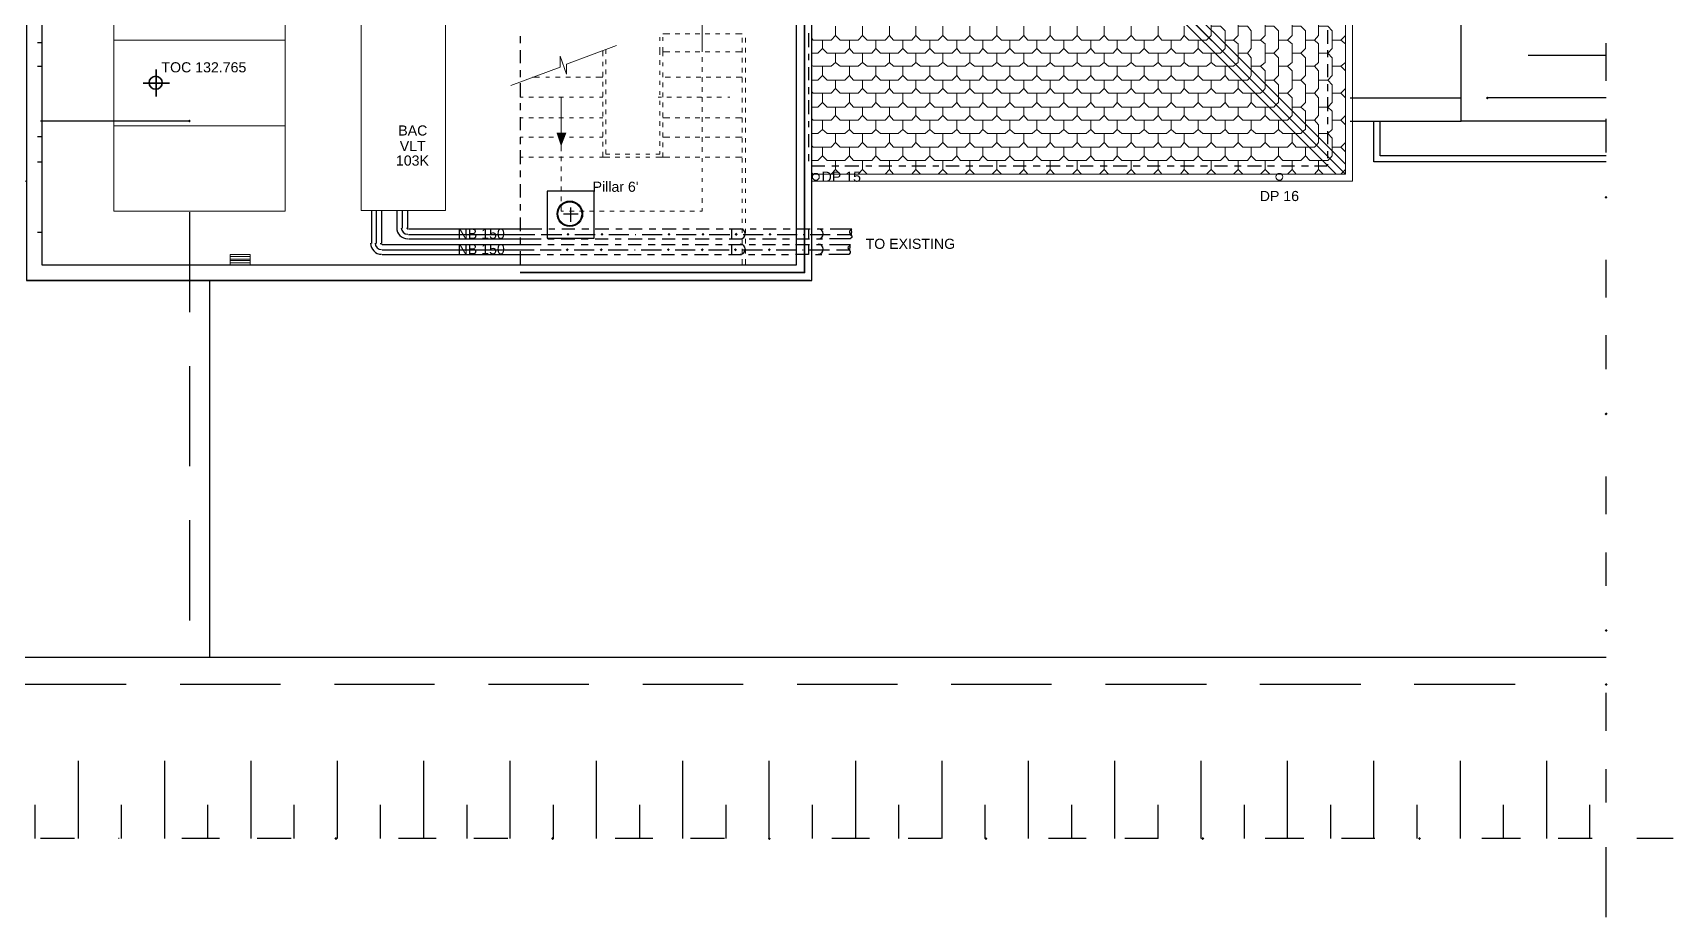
# Model space of a CAD drawing. Header units: millimetres. Extents: x 0 to 80.9, y 0 to 43.9.
# Drawn here: x 53.58 to 80.86, y 0 to 14.71 of the extents above; entities that cross this region are included whole.
import ezdxf

# ---------------------------------------------------------------- set-up
doc = ezdxf.new("R2010")
doc.units = ezdxf.units.MM
for name, color, linetype in [('PDF_014408$_centre_Pen_No__4', 7, 'Continuous'), ('PDF_014408$_ps_$PIPING$REFRIGERANT$PIPING_Pen_No__4', 7, 'Continuous'), ('PDF_014408$A$doors_windows.2D_Pen_No__4', 7, 'Continuous'), ('PDF_014408$A$roof_Pen_No__4', 7, 'Continuous'), ('PDF_014408$A$walls.inside_Pen_No__4', 7, 'Continuous'), ('PDF_014408$A$walls.outside_Pen_No__4', 7, 'Continuous'), ('PDF_014408$BL', 7, 'Continuous'), ('PDF_014408$BL-ROOF', 7, 'Continuous'), ('PDF_014408$EQ', 7, 'Continuous'), ('PDF_014408$Notes', 7, 'Continuous'), ('PDF_014408$PL-SERVICES-STORMWATER', 7, 'Continuous'), ('PDF_014408$PL-STAIR', 7, 'Continuous'), ('PDF_014408$PL-TOIL', 7, 'Continuous'), ('PDF_014408$WA-COL', 7, 'Continuous'), ('PDF_014408$WA-EXT', 7, 'Continuous'), ('PDF_Text', 7, 'Continuous')]:
    doc.layers.add(name, color=color, linetype=linetype)
doc.styles.add('PDF ArialMT', font='arial.ttf')

msp = doc.modelspace()

# ---------------------------------------------------------------- hatches: boundary and pattern name
at = {"layer": 'PDF_014408$_centre_Pen_No__4', "transparency": 33554559}
for points in [[(62.483, 11.386), (62.47, 11.373), (62.457, 11.36), (62.47, 11.348), (62.483, 11.335), (62.495, 11.348), (62.508, 11.36), (62.495, 11.373)], [(63.047, 11.386), (63.034, 11.373), (63.021, 11.36), (63.034, 11.348), (63.047, 11.335), (63.06, 11.348), (63.072, 11.36), (63.06, 11.373)], [(64.162, 11.386), (64.15, 11.373), (64.137, 11.36), (64.15, 11.348), (64.162, 11.335), (64.175, 11.348), (64.188, 11.36), (64.175, 11.373)], [(64.727, 11.386), (64.714, 11.373), (64.701, 11.36), (64.714, 11.348), (64.727, 11.335), (64.739, 11.348), (64.752, 11.36), (64.739, 11.373)], [(65.278, 11.386), (65.265, 11.373), (65.252, 11.36), (65.265, 11.348), (65.278, 11.335), (65.291, 11.348), (65.304, 11.36), (65.291, 11.373)], [(65.842, 11.386), (65.829, 11.373), (65.816, 11.36), (65.829, 11.348), (65.842, 11.335), (65.855, 11.348), (65.868, 11.36), (65.855, 11.373)], [(62.47, 11.13), (62.457, 11.117), (62.444, 11.104), (62.457, 11.091), (62.47, 11.078), (62.483, 11.091), (62.495, 11.104), (62.483, 11.117)], [(63.034, 11.13), (63.021, 11.117), (63.008, 11.104), (63.021, 11.091), (63.034, 11.078), (63.047, 11.091), (63.06, 11.104), (63.047, 11.117)], [(64.15, 11.13), (64.137, 11.117), (64.124, 11.104), (64.137, 11.091), (64.15, 11.078), (64.162, 11.091), (64.175, 11.104), (64.162, 11.117)], [(64.714, 11.13), (64.701, 11.117), (64.688, 11.104), (64.701, 11.091), (64.714, 11.078), (64.727, 11.091), (64.739, 11.104), (64.727, 11.117)], [(65.265, 11.13), (65.252, 11.117), (65.239, 11.104), (65.252, 11.091), (65.265, 11.078), (65.278, 11.091), (65.291, 11.104), (65.278, 11.117)], [(65.829, 11.13), (65.816, 11.117), (65.804, 11.104), (65.816, 11.091), (65.829, 11.078), (65.842, 11.091), (65.855, 11.104), (65.842, 11.117)]]:
    msp.add_hatch(color=256, dxfattribs=at).paths.add_polyline_path(points)
at = {"layer": 'PDF_014408$A$walls.outside_Pen_No__4', "transparency": 33554559}
for points in [[(77.767, 13.656), (77.754, 13.643), (77.741, 13.63), (77.754, 13.617), (77.767, 13.604), (77.78, 13.617), (77.792, 13.63), (77.78, 13.643)], [(56.187, 13.271), (56.174, 13.258), (56.161, 13.245), (56.174, 13.233), (56.187, 13.22), (56.2, 13.233), (56.213, 13.245), (56.2, 13.258)], [(79.741, 12.002), (79.729, 11.989), (79.716, 11.976), (79.729, 11.963), (79.741, 11.95), (79.754, 11.963), (79.767, 11.976), (79.754, 11.989)], [(79.741, 8.399), (79.729, 8.386), (79.716, 8.373), (79.729, 8.36), (79.741, 8.347), (79.754, 8.36), (79.767, 8.373), (79.754, 8.386)], [(79.741, 4.796), (79.729, 4.783), (79.716, 4.77), (79.729, 4.757), (79.741, 4.744), (79.754, 4.757), (79.767, 4.77), (79.754, 4.783)], [(79.741, 3.898), (79.729, 3.885), (79.716, 3.872), (79.729, 3.859), (79.741, 3.847), (79.754, 3.859), (79.767, 3.872), (79.754, 3.885)], [(58.623, 1.334), (58.61, 1.321), (58.598, 1.308), (58.61, 1.295), (58.623, 1.282), (58.636, 1.295), (58.649, 1.308), (58.636, 1.321)], [(62.226, 1.334), (62.213, 1.321), (62.201, 1.308), (62.213, 1.295), (62.226, 1.282), (62.239, 1.295), (62.252, 1.308), (62.239, 1.321)], [(65.829, 1.334), (65.816, 1.321), (65.804, 1.308), (65.816, 1.295), (65.829, 1.282), (65.842, 1.295), (65.855, 1.308), (65.842, 1.321)], [(69.432, 1.334), (69.419, 1.321), (69.407, 1.308), (69.419, 1.295), (69.432, 1.282), (69.445, 1.295), (69.458, 1.308), (69.445, 1.321)], [(73.035, 1.334), (73.022, 1.321), (73.01, 1.308), (73.022, 1.295), (73.035, 1.282), (73.048, 1.295), (73.061, 1.308), (73.048, 1.321)], [(76.638, 1.334), (76.626, 1.321), (76.613, 1.308), (76.626, 1.295), (76.638, 1.282), (76.651, 1.295), (76.664, 1.308), (76.651, 1.321)]]:
    msp.add_hatch(color=256, dxfattribs=at).paths.add_polyline_path(points)

# ---------------------------------------------------------------- linework, layer by layer
at = {"layer": 'PDF_014408$_centre_Pen_No__4', "lineweight": 25}
for points in [[(59.29, 11.758), (59.29, 11.207)], [(59.726, 11.758), (59.726, 11.463)], [(59.828, 11.36), (61.688, 11.36), (61.931, 11.36)], [(62.034, 11.36), (62.38, 11.36)], [(62.598, 11.36), (62.931, 11.36)], [(63.162, 11.36), (63.496, 11.36)], [(63.598, 11.36), (63.611, 11.36)], [(63.714, 11.36), (64.047, 11.36)], [(64.278, 11.36), (64.611, 11.36)], [(64.829, 11.36), (65.175, 11.36)], [(65.393, 11.36), (65.727, 11.36)], [(65.957, 11.36), (66.291, 11.36)], [(66.393, 11.36), (66.406, 11.36)], [(66.509, 11.36), (66.842, 11.36)], [(66.958, 11.36), (67.201, 11.36)], [(59.392, 11.104), (61.688, 11.104), (61.918, 11.104)], [(62.021, 11.104), (62.367, 11.104)], [(62.585, 11.104), (62.919, 11.104)], [(63.149, 11.104), (63.483, 11.104)], [(63.585, 11.104), (63.598, 11.104)], [(63.701, 11.104), (64.034, 11.104)], [(64.265, 11.104), (64.598, 11.104)], [(64.816, 11.104), (65.162, 11.104)], [(65.38, 11.104), (65.714, 11.104)], [(65.945, 11.104), (66.278, 11.104)], [(66.381, 11.104), (66.393, 11.104)], [(66.496, 11.104), (66.829, 11.104)], [(66.945, 11.104), (67.176, 11.104)]]:
    msp.add_lwpolyline(points, dxfattribs=at)
for centre in [(59.82, 11.471), (59.384, 11.215)]:
    msp.add_arc(centre, 0.109, 180, 270, dxfattribs=at)
at = {"layer": 'PDF_014408$_ps_$PIPING$REFRIGERANT$PIPING_Pen_No__4', "lineweight": 25}
for points in [[(75.113, 14.528), (75.113, 14.758)], [(66.483, 14.707), (66.483, 14.476)], [(66.483, 14.361), (66.483, 14.258)], [(75.113, 14.31), (75.113, 14.425)], [(75.113, 13.976), (75.113, 14.194)], [(66.483, 14.143), (66.483, 13.925)], [(66.483, 13.81), (66.483, 13.694)], [(75.113, 13.745), (75.113, 13.861)], [(75.113, 13.412), (75.113, 13.643)], [(66.483, 13.592), (66.483, 13.361)], [(66.483, 13.245), (66.483, 13.143)], [(75.113, 13.194), (75.113, 13.309)], [(66.483, 13.027), (66.483, 12.809)], [(75.113, 12.861), (75.113, 13.079)], [(66.483, 12.694), (66.483, 12.579)], [(75.113, 12.63), (75.113, 12.745)], [(66.534, 12.502), (66.752, 12.502)], [(66.868, 12.502), (66.983, 12.502)], [(67.086, 12.502), (67.317, 12.502)], [(67.432, 12.502), (67.535, 12.502)], [(67.65, 12.502), (67.868, 12.502)], [(67.983, 12.502), (68.099, 12.502)], [(68.201, 12.502), (68.432, 12.502)], [(68.548, 12.502), (68.65, 12.502)], [(68.766, 12.502), (68.983, 12.502)], [(69.099, 12.502), (69.214, 12.502)], [(69.317, 12.502), (69.548, 12.502)], [(69.65, 12.502), (69.766, 12.502)], [(69.881, 12.502), (70.099, 12.502)], [(70.214, 12.502), (70.33, 12.502)], [(70.432, 12.502), (70.663, 12.502)], [(70.766, 12.502), (70.881, 12.502)], [(70.997, 12.502), (71.215, 12.502)], [(71.33, 12.502), (71.445, 12.502)], [(71.548, 12.502), (71.779, 12.502)], [(71.881, 12.502), (71.997, 12.502)], [(72.112, 12.502), (72.33, 12.502)], [(72.445, 12.502), (72.561, 12.502)], [(72.663, 12.502), (72.894, 12.502)], [(72.997, 12.502), (73.112, 12.502)], [(73.228, 12.502), (73.446, 12.502)], [(73.561, 12.502), (73.676, 12.502)], [(73.779, 12.502), (74.01, 12.502)], [(74.112, 12.502), (74.228, 12.502)], [(74.343, 12.502), (74.561, 12.502)], [(74.677, 12.502), (74.792, 12.502)], [(74.895, 12.502), (75.087, 12.502), (75.1, 12.502), (75.1, 12.514), (75.113, 12.514), (75.113, 12.527)], [(59.213, 11.758), (59.213, 11.207)], [(59.38, 11.758), (59.38, 11.207)], [(59.636, 11.758), (59.636, 11.463)], [(59.816, 11.758), (59.816, 11.463)], [(59.392, 11.194), (61.688, 11.194), (62.034, 11.194)], [(59.828, 11.45), (61.688, 11.45), (62.047, 11.45)], [(59.828, 11.284), (61.688, 11.284), (62.034, 11.284)], [(62.149, 11.284), (62.252, 11.284)], [(62.149, 11.194), (62.252, 11.194)], [(62.162, 11.45), (62.265, 11.45)], [(62.367, 11.284), (62.598, 11.284)], [(62.367, 11.194), (62.585, 11.194)], [(62.38, 11.45), (62.598, 11.45)], [(62.701, 11.284), (62.816, 11.284)], [(62.701, 11.194), (62.816, 11.194)], [(62.713, 11.45), (62.829, 11.45)], [(62.919, 11.194), (63.149, 11.194)], [(62.931, 11.45), (63.162, 11.45)], [(62.931, 11.284), (63.149, 11.284)], [(63.265, 11.284), (63.367, 11.284)], [(63.265, 11.194), (63.367, 11.194)], [(63.278, 11.45), (63.38, 11.45)], [(63.483, 11.284), (63.714, 11.284)], [(63.483, 11.194), (63.701, 11.194)], [(63.496, 11.45), (63.714, 11.45)], [(63.816, 11.284), (63.932, 11.284)], [(63.816, 11.194), (63.932, 11.194)], [(63.829, 11.45), (63.944, 11.45)], [(64.034, 11.194), (64.265, 11.194)], [(64.047, 11.45), (64.278, 11.45)], [(64.047, 11.284), (64.265, 11.284)], [(64.38, 11.284), (64.483, 11.284)], [(64.38, 11.194), (64.483, 11.194)], [(64.393, 11.45), (64.496, 11.45)], [(64.598, 11.284), (64.829, 11.284)], [(64.598, 11.194), (64.816, 11.194)], [(64.611, 11.45), (64.829, 11.45)], [(64.932, 11.284), (65.047, 11.284)], [(64.932, 11.194), (65.047, 11.194)], [(64.944, 11.45), (65.06, 11.45)], [(65.15, 11.194), (65.38, 11.194)], [(65.162, 11.45), (65.393, 11.45)], [(65.162, 11.284), (65.38, 11.284)], [(65.201, 11.45), (65.201, 11.284)], [(65.201, 11.194), (65.201, 11.027)], [(65.496, 11.284), (65.598, 11.284)], [(65.496, 11.194), (65.598, 11.194)], [(65.509, 11.45), (65.611, 11.45)], [(65.714, 11.284), (65.945, 11.284)], [(65.714, 11.194), (65.932, 11.194)], [(65.727, 11.45), (65.945, 11.45)], [(66.047, 11.284), (66.163, 11.284)], [(66.047, 11.194), (66.163, 11.194)], [(66.06, 11.45), (66.175, 11.45)], [(66.483, 11.194), (66.483, 11.027), (66.265, 11.027)], [(66.265, 11.194), (66.496, 11.194)], [(66.278, 11.45), (66.509, 11.45)], [(66.278, 11.284), (66.496, 11.284)], [(66.483, 11.45), (66.483, 11.284)], [(66.611, 11.284), (66.714, 11.284)], [(66.611, 11.194), (66.714, 11.194)], [(66.624, 11.45), (66.727, 11.45)], [(66.829, 11.194), (67.176, 11.194), (67.15, 11.155), (67.137, 11.143), (67.15, 11.104), (67.176, 11.078), (67.176, 11.053), (67.15, 11.027), (66.817, 11.027)], [(66.842, 11.45), (67.201, 11.45), (67.163, 11.412), (67.163, 11.399), (67.176, 11.36), (67.201, 11.335), (67.201, 11.309), (67.176, 11.284), (66.829, 11.284)], [(59.392, 11.027), (61.688, 11.027), (62.021, 11.027)], [(62.136, 11.027), (62.239, 11.027)], [(62.354, 11.027), (62.585, 11.027)], [(62.688, 11.027), (62.803, 11.027)], [(62.919, 11.027), (63.137, 11.027)], [(63.252, 11.027), (63.355, 11.027)], [(63.47, 11.027), (63.701, 11.027)], [(63.803, 11.027), (63.919, 11.027)], [(64.034, 11.027), (64.252, 11.027)], [(64.367, 11.027), (64.47, 11.027)], [(64.585, 11.027), (64.816, 11.027)], [(64.919, 11.027), (65.034, 11.027)], [(65.15, 11.027), (65.368, 11.027)], [(65.483, 11.027), (65.586, 11.027)], [(65.701, 11.027), (65.932, 11.027)], [(66.034, 11.027), (66.15, 11.027)], [(66.599, 11.027), (66.701, 11.027)]]:
    msp.add_lwpolyline(points, dxfattribs=at)
for centre, radius, start, end in [((59.82, 11.471), 0.186, 180, 270), ((59.82, 11.471), 0.0192, 179.9999, 270.0001), ((59.384, 11.215), 0.186, 180, 270), ((59.384, 11.215), 0.0192, 179.9999, 270.0001), ((65.346, 11.368), 0.0833, 270, 90), ((65.346, 11.112), 0.0833, 270, 90), ((66.642, 11.368), 0.0833, 270, 90), ((66.642, 11.112), 0.0833, 270, 90), ((67.09, 11.15), 0.0833, 320.0702, 31.7449), ((67.116, 11.407), 0.0833, 320.0702, 31.7449)]:
    msp.add_arc(centre, radius, start, end, dxfattribs=at)
at = {"layer": 'PDF_014408$A$doors_windows.2D_Pen_No__4', "lineweight": 25}
for points in [[(53.661, 14.553), (53.738, 14.553)], [(53.661, 14.156), (53.738, 14.156)], [(53.661, 12.989), (53.738, 12.989)], [(53.661, 12.566), (53.738, 12.566)], [(53.661, 11.399), (53.738, 11.399)]]:
    msp.add_lwpolyline(points, dxfattribs=at)
at = {"layer": 'PDF_014408$A$roof_Pen_No__4', "lineweight": 25}
for points in [[(79.741, 14.335), (78.446, 14.335)], [(54.341, 1.308), (54.341, 2.603)], [(55.777, 1.308), (55.777, 2.603)], [(57.213, 1.308), (57.213, 2.603)], [(58.649, 1.308), (58.649, 2.603)], [(60.085, 1.308), (60.085, 2.603)], [(61.521, 1.308), (61.521, 2.603)], [(62.957, 1.308), (62.957, 2.603)], [(64.393, 1.308), (64.393, 2.603)], [(65.829, 1.308), (65.829, 2.603)], [(67.265, 1.308), (67.265, 2.603)], [(68.701, 1.308), (68.701, 2.603)], [(70.137, 1.308), (70.137, 2.603)], [(71.574, 1.308), (71.574, 2.603)], [(73.01, 1.308), (73.01, 2.603)], [(74.446, 1.308), (74.446, 2.603)], [(75.882, 1.308), (75.882, 2.603)], [(77.318, 1.308), (77.318, 2.603)], [(78.754, 1.308), (78.754, 2.603)], [(53.622, 1.308), (53.622, 1.872)], [(55.059, 1.308), (55.059, 1.872)], [(56.495, 1.308), (56.495, 1.872)], [(57.931, 1.308), (57.931, 1.872)], [(59.367, 1.308), (59.367, 1.872)], [(60.803, 1.308), (60.803, 1.872)], [(62.239, 1.308), (62.239, 1.872)], [(63.675, 1.308), (63.675, 1.872)], [(65.111, 1.308), (65.111, 1.872)], [(66.547, 1.308), (66.547, 1.872)], [(67.983, 1.308), (67.983, 1.872)], [(69.419, 1.308), (69.419, 1.872)], [(70.856, 1.308), (70.856, 1.872)], [(72.292, 1.308), (72.292, 1.872)], [(73.728, 1.308), (73.728, 1.872)], [(75.164, 1.308), (75.164, 1.872)], [(76.6, 1.308), (76.6, 1.872)], [(78.036, 1.308), (78.036, 1.872)], [(79.472, 1.308), (79.472, 1.872)]]:
    msp.add_lwpolyline(points, dxfattribs=at)
at = {"layer": 'PDF_014408$A$walls.inside_Pen_No__4', "lineweight": 25}
msp.add_lwpolyline([(66.278, 18.336), (66.278, 10.912)], dxfattribs=at)
at = {"layer": 'PDF_014408$A$walls.outside_Pen_No__4', "lineweight": 25}
for points in [[(79.741, 13.245), (77.331, 13.245), (77.331, 25.734), (76.882, 25.734), (76.882, 26.183), (77.331, 26.183), (77.331, 29.966), (76.882, 29.966), (76.882, 30.414), (77.331, 30.414), (77.331, 34.21), (76.882, 34.21), (76.882, 34.658), (77.331, 34.658), (77.331, 38.441), (76.882, 38.441), (76.882, 38.89), (77.331, 38.89), (77.331, 39.339), (79.741, 39.339)], [(79.741, 13.912), (79.741, 14.54)], [(75.484, 13.63), (77.331, 13.63)], [(79.741, 13.63), (77.767, 13.63)], [(56.187, 13.245), (53.712, 13.245)], [(75.484, 13.245), (77.331, 13.245)], [(79.741, 12.566), (75.882, 12.566), (75.882, 13.245)], [(79.741, 12.668), (75.984, 12.668), (75.984, 13.245)], [(79.741, 12.72), (79.741, 13.284)], [(56.187, 11.732), (56.187, 10.065)], [(79.741, 10.309), (79.741, 10.937)], [(56.52, 10.591), (56.52, 4.321)], [(79.741, 9.117), (79.741, 9.681)], [(56.187, 9.168), (56.187, 7.501)], [(79.741, 6.706), (79.741, 7.334)], [(56.187, 6.603), (56.187, 4.937)], [(79.741, 5.514), (79.741, 6.065)], [(79.741, 4.321), (42.249, 4.321)], [(56.187, 4.321), (56.187, 4.321)], [(55.136, 3.872), (53.456, 3.872)], [(57.7, 3.872), (56.033, 3.872)], [(60.264, 3.872), (58.598, 3.872)], [(62.829, 3.872), (61.162, 3.872)], [(65.393, 3.872), (63.726, 3.872)], [(67.958, 3.872), (66.291, 3.872)], [(70.522, 3.872), (68.855, 3.872)], [(73.099, 3.872), (71.42, 3.872)], [(75.664, 3.872), (73.984, 3.872)], [(78.228, 3.872), (76.549, 3.872)], [(79.741, 3.103), (79.741, 3.731)], [(79.741, 1.911), (79.741, 2.462)], [(54.276, 1.308), (53.712, 1.308)], [(55.02, 1.308), (55.007, 1.308)], [(56.687, 1.308), (56.059, 1.308)], [(57.879, 1.308), (57.315, 1.308)], [(60.29, 1.308), (59.662, 1.308)], [(61.483, 1.308), (60.918, 1.308)], [(63.893, 1.308), (63.265, 1.308)], [(65.086, 1.308), (64.521, 1.308)], [(67.496, 1.308), (66.868, 1.308)], [(68.689, 1.308), (68.137, 1.308)], [(71.099, 1.308), (70.471, 1.308)], [(72.292, 1.308), (71.74, 1.308)], [(74.715, 1.308), (74.074, 1.308)], [(75.895, 1.308), (75.343, 1.308)], [(78.318, 1.308), (77.677, 1.308)], [(79.511, 1.308), (78.946, 1.308)], [(79.741, 0), (79.741, 1.167)], [(80.857, 1.308), (80.254, 1.308)]]:
    msp.add_lwpolyline(points, dxfattribs=at)
at = {"layer": 'PDF_014408$BL', "lineweight": 9}
for points in [[(66.419, 18.464), (66.419, 10.719), (61.688, 10.719)], [(66.406, 18.451), (66.406, 10.732), (61.688, 10.732)]]:
    msp.add_lwpolyline(points, dxfattribs=at)
at = {"layer": 'PDF_014408$BL-ROOF', "lineweight": 9}
for points in [[(53.481, 12.245), (8.963, 12.245), (8.963, 31.402), (75.523, 31.402), (75.523, 12.245), (66.534, 12.245)], [(66.534, 21.4), (75.407, 12.527)], [(74.587, 13.181), (66.534, 21.234)], [(66.534, 21.08), (75.254, 12.361)], [(72.728, 14.669), (72.805, 14.592), (73.099, 14.592), (73.138, 14.63), (73.176, 14.669), (73.176, 14.964), (73.099, 15.04), (72.958, 15.04)], [(73.548, 14.592), (73.625, 14.669), (73.625, 14.964), (73.548, 15.04), (73.407, 15.04)], [(73.997, 14.592), (74.074, 14.669), (74.074, 14.964), (73.997, 15.04), (73.843, 15.04)], [(74.446, 14.592), (74.523, 14.669), (74.523, 14.964), (74.446, 15.04), (74.292, 15.04)], [(74.895, 14.592), (74.959, 14.669), (74.959, 14.964), (74.895, 15.04), (74.741, 15.04)], [(66.534, 14.617), (66.56, 14.592), (66.855, 14.592), (66.932, 14.669), (66.932, 14.822)], [(66.932, 14.669), (67.009, 14.592), (67.304, 14.592), (67.381, 14.669), (67.381, 14.822)], [(67.381, 14.669), (67.458, 14.592), (67.753, 14.592), (67.829, 14.669), (67.829, 14.822)], [(67.829, 14.669), (67.894, 14.592), (68.201, 14.592), (68.265, 14.669), (68.265, 14.822)], [(68.265, 14.669), (68.342, 14.592), (68.637, 14.592), (68.714, 14.669), (68.714, 14.822)], [(68.714, 14.669), (68.791, 14.592), (69.086, 14.592), (69.163, 14.669), (69.163, 14.822)], [(69.163, 14.669), (69.24, 14.592), (69.535, 14.592), (69.612, 14.669), (69.612, 14.822)], [(69.612, 14.669), (69.689, 14.592), (69.984, 14.592), (70.061, 14.669), (70.061, 14.822)], [(70.061, 14.669), (70.125, 14.592), (70.432, 14.592), (70.497, 14.669), (70.497, 14.822)], [(70.497, 14.669), (70.573, 14.592), (70.868, 14.592), (70.945, 14.669), (70.945, 14.822)], [(70.945, 14.669), (71.022, 14.592), (71.317, 14.592), (71.394, 14.669), (71.394, 14.822)], [(71.394, 14.669), (71.471, 14.592), (71.766, 14.592), (71.843, 14.669), (71.843, 14.822)], [(71.843, 14.669), (71.92, 14.592), (72.215, 14.592), (72.292, 14.669), (72.292, 14.822)], [(72.292, 14.669), (72.356, 14.592), (72.663, 14.592), (72.728, 14.669), (72.728, 14.822)], [(72.958, 14.451), (73.035, 14.374), (73.33, 14.374), (73.369, 14.412), (73.407, 14.451), (73.407, 14.746), (73.33, 14.822), (73.176, 14.822)], [(73.779, 14.374), (73.843, 14.451), (73.843, 14.746), (73.779, 14.822), (73.625, 14.822)], [(74.215, 14.374), (74.292, 14.451), (74.292, 14.746), (74.215, 14.822), (74.074, 14.822)], [(74.664, 14.374), (74.741, 14.451), (74.741, 14.746), (74.664, 14.822), (74.523, 14.822)], [(75.113, 14.374), (75.189, 14.451), (75.189, 14.746), (75.113, 14.822), (74.959, 14.822)], [(66.534, 14.374), (66.637, 14.374), (66.714, 14.451), (66.714, 14.592)], [(66.714, 14.451), (66.791, 14.374), (67.086, 14.374), (67.163, 14.451), (67.163, 14.592)], [(67.163, 14.451), (67.227, 14.374), (67.535, 14.374), (67.599, 14.451), (67.599, 14.592)], [(67.599, 14.451), (67.676, 14.374), (67.971, 14.374), (68.047, 14.451), (68.047, 14.592)], [(68.047, 14.451), (68.124, 14.374), (68.419, 14.374), (68.496, 14.451), (68.496, 14.592)], [(68.496, 14.451), (68.573, 14.374), (68.868, 14.374), (68.945, 14.451), (68.945, 14.592)], [(68.945, 14.451), (69.009, 14.374), (69.317, 14.374), (69.381, 14.451), (69.381, 14.592)], [(69.381, 14.451), (69.458, 14.374), (69.753, 14.374), (69.83, 14.451), (69.83, 14.592)], [(69.83, 14.451), (69.907, 14.374), (70.202, 14.374), (70.279, 14.451), (70.279, 14.592)], [(70.279, 14.451), (70.355, 14.374), (70.65, 14.374), (70.727, 14.451), (70.727, 14.592)], [(70.727, 14.451), (70.804, 14.374), (71.099, 14.374), (71.176, 14.451), (71.176, 14.592)], [(71.176, 14.451), (71.24, 14.374), (71.548, 14.374), (71.612, 14.451), (71.612, 14.592)], [(71.612, 14.451), (71.689, 14.374), (71.984, 14.374), (72.061, 14.451), (72.061, 14.592)], [(72.061, 14.451), (72.138, 14.374), (72.433, 14.374), (72.51, 14.451), (72.51, 14.592)], [(72.51, 14.451), (72.587, 14.374), (72.881, 14.374), (72.958, 14.451), (72.958, 14.592)], [(73.176, 14.22), (73.253, 14.156), (73.548, 14.156), (73.587, 14.194), (73.625, 14.22), (73.625, 14.528), (73.548, 14.592), (73.407, 14.592)], [(73.997, 14.156), (74.074, 14.22), (74.074, 14.528), (73.997, 14.592), (73.843, 14.592)], [(74.446, 14.156), (74.523, 14.22), (74.523, 14.528), (74.446, 14.592), (74.292, 14.592)], [(74.895, 14.156), (74.959, 14.22), (74.959, 14.528), (74.895, 14.592), (74.741, 14.592)], [(75.407, 14.528), (75.33, 14.592), (75.189, 14.592)], [(75.33, 14.592), (75.407, 14.669)], [(66.534, 14.169), (66.56, 14.156), (66.855, 14.156), (66.932, 14.22), (66.932, 14.374)], [(66.932, 14.22), (67.009, 14.156), (67.304, 14.156), (67.381, 14.22), (67.381, 14.374)], [(67.381, 14.22), (67.458, 14.156), (67.753, 14.156), (67.829, 14.22), (67.829, 14.374)], [(67.829, 14.22), (67.894, 14.156), (68.201, 14.156), (68.265, 14.22), (68.265, 14.374)], [(68.265, 14.22), (68.342, 14.156), (68.637, 14.156), (68.714, 14.22), (68.714, 14.374)], [(68.714, 14.22), (68.791, 14.156), (69.086, 14.156), (69.163, 14.22), (69.163, 14.374)], [(69.163, 14.22), (69.24, 14.156), (69.535, 14.156), (69.612, 14.22), (69.612, 14.374)], [(69.612, 14.22), (69.689, 14.156), (69.984, 14.156), (70.061, 14.22), (70.061, 14.374)], [(70.061, 14.22), (70.125, 14.156), (70.432, 14.156), (70.497, 14.22), (70.497, 14.374)], [(70.497, 14.22), (70.573, 14.156), (70.868, 14.156), (70.945, 14.22), (70.945, 14.374)], [(70.945, 14.22), (71.022, 14.156), (71.317, 14.156), (71.394, 14.22), (71.394, 14.374)], [(71.394, 14.22), (71.471, 14.156), (71.766, 14.156), (71.843, 14.22), (71.843, 14.374)], [(71.843, 14.22), (71.92, 14.156), (72.215, 14.156), (72.292, 14.22), (72.292, 14.374)], [(72.292, 14.22), (72.356, 14.156), (72.663, 14.156), (72.728, 14.22), (72.728, 14.374)], [(72.728, 14.22), (72.805, 14.156), (73.099, 14.156), (73.176, 14.22), (73.176, 14.374)], [(73.407, 14.002), (73.471, 13.925), (73.779, 13.925), (73.817, 13.963), (73.843, 14.002), (73.843, 14.297), (73.779, 14.374), (73.625, 14.374)], [(74.215, 13.925), (74.292, 14.002), (74.292, 14.297), (74.215, 14.374), (74.074, 14.374)], [(74.664, 13.925), (74.741, 14.002), (74.741, 14.297), (74.664, 14.374), (74.523, 14.374)], [(75.113, 13.925), (75.189, 14.002), (75.189, 14.297), (75.113, 14.374), (74.959, 14.374)], [(75.33, 14.156), (75.407, 14.22)], [(75.407, 14.374), (75.407, 14.374)], [(66.534, 13.925), (66.637, 13.925), (66.714, 14.002), (66.714, 14.156)], [(66.534, 13.733), (66.56, 13.707), (66.855, 13.707), (66.932, 13.784), (66.932, 13.925)], [(66.714, 14.002), (66.791, 13.925), (67.086, 13.925), (67.163, 14.002), (67.163, 14.156)], [(66.932, 13.784), (67.009, 13.707), (67.304, 13.707), (67.381, 13.784), (67.381, 13.925)], [(67.163, 14.002), (67.227, 13.925), (67.535, 13.925), (67.599, 14.002), (67.599, 14.156)], [(67.381, 13.784), (67.458, 13.707), (67.753, 13.707), (67.829, 13.784), (67.829, 13.925)], [(67.599, 14.002), (67.676, 13.925), (67.971, 13.925), (68.047, 14.002), (68.047, 14.156)], [(67.829, 13.784), (67.894, 13.707), (68.201, 13.707), (68.265, 13.784), (68.265, 13.925)], [(68.047, 14.002), (68.124, 13.925), (68.419, 13.925), (68.496, 14.002), (68.496, 14.156)], [(68.265, 13.784), (68.342, 13.707), (68.637, 13.707), (68.714, 13.784), (68.714, 13.925)], [(68.496, 14.002), (68.573, 13.925), (68.868, 13.925), (68.945, 14.002), (68.945, 14.156)], [(68.714, 13.784), (68.791, 13.707), (69.086, 13.707), (69.163, 13.784), (69.163, 13.925)], [(68.945, 14.002), (69.009, 13.925), (69.317, 13.925), (69.381, 14.002), (69.381, 14.156)], [(69.163, 13.784), (69.24, 13.707), (69.535, 13.707), (69.612, 13.784), (69.612, 13.925)], [(69.381, 14.002), (69.458, 13.925), (69.753, 13.925), (69.83, 14.002), (69.83, 14.156)], [(69.612, 13.784), (69.689, 13.707), (69.984, 13.707), (70.061, 13.784), (70.061, 13.925)], [(69.83, 14.002), (69.907, 13.925), (70.202, 13.925), (70.279, 14.002), (70.279, 14.156)], [(70.061, 13.784), (70.125, 13.707), (70.432, 13.707), (70.497, 13.784), (70.497, 13.925)], [(70.279, 14.002), (70.355, 13.925), (70.65, 13.925), (70.727, 14.002), (70.727, 14.156)], [(70.497, 13.784), (70.573, 13.707), (70.868, 13.707), (70.945, 13.784), (70.945, 13.925)], [(70.727, 14.002), (70.804, 13.925), (71.099, 13.925), (71.176, 14.002), (71.176, 14.156)], [(70.945, 13.784), (71.022, 13.707), (71.317, 13.707), (71.394, 13.784), (71.394, 13.925)], [(71.176, 14.002), (71.24, 13.925), (71.548, 13.925), (71.612, 14.002), (71.612, 14.156)], [(71.394, 13.784), (71.471, 13.707), (71.766, 13.707), (71.843, 13.784), (71.843, 13.925)], [(71.612, 14.002), (71.689, 13.925), (71.984, 13.925), (72.061, 14.002), (72.061, 14.156)], [(71.843, 13.784), (71.92, 13.707), (72.215, 13.707), (72.292, 13.784), (72.292, 13.925)], [(72.061, 14.002), (72.138, 13.925), (72.433, 13.925), (72.51, 14.002), (72.51, 14.156)], [(72.292, 13.784), (72.356, 13.707), (72.663, 13.707), (72.728, 13.784), (72.728, 13.925)], [(72.51, 14.002), (72.587, 13.925), (72.881, 13.925), (72.958, 14.002), (72.958, 14.156)], [(72.728, 13.784), (72.805, 13.707), (73.099, 13.707), (73.176, 13.784), (73.176, 13.925)], [(72.958, 14.002), (73.035, 13.925), (73.33, 13.925), (73.407, 14.002), (73.407, 14.156)], [(73.176, 13.784), (73.253, 13.707), (73.548, 13.707), (73.625, 13.784), (73.625, 13.925)], [(73.625, 13.784), (73.702, 13.707), (73.997, 13.707), (74.035, 13.745), (74.074, 13.784), (74.074, 14.079), (73.997, 14.156), (73.843, 14.156)], [(73.843, 13.553), (73.92, 13.476), (74.215, 13.476), (74.253, 13.515), (74.292, 13.553), (74.292, 13.848), (74.215, 13.925), (74.074, 13.925)], [(74.446, 13.707), (74.523, 13.784), (74.523, 14.079), (74.446, 14.156), (74.292, 14.156)], [(74.664, 13.476), (74.741, 13.553), (74.741, 13.848), (74.664, 13.925), (74.523, 13.925)], [(74.895, 13.707), (74.959, 13.784), (74.959, 14.079), (74.895, 14.156), (74.741, 14.156)], [(75.113, 13.476), (75.189, 13.553), (75.189, 13.848), (75.113, 13.925), (74.959, 13.925)], [(75.407, 14.079), (75.33, 14.156), (75.189, 14.156)], [(75.407, 13.925), (75.407, 13.925)], [(66.534, 13.476), (66.637, 13.476), (66.714, 13.553), (66.714, 13.707)], [(66.714, 13.553), (66.791, 13.476), (67.086, 13.476), (67.163, 13.553), (67.163, 13.707)], [(67.163, 13.553), (67.227, 13.476), (67.535, 13.476), (67.599, 13.553), (67.599, 13.707)], [(67.599, 13.553), (67.676, 13.476), (67.971, 13.476), (68.047, 13.553), (68.047, 13.707)], [(68.047, 13.553), (68.124, 13.476), (68.419, 13.476), (68.496, 13.553), (68.496, 13.707)], [(68.496, 13.553), (68.573, 13.476), (68.868, 13.476), (68.945, 13.553), (68.945, 13.707)], [(68.945, 13.553), (69.009, 13.476), (69.317, 13.476), (69.381, 13.553), (69.381, 13.707)], [(69.381, 13.553), (69.458, 13.476), (69.753, 13.476), (69.83, 13.553), (69.83, 13.707)], [(69.83, 13.553), (69.907, 13.476), (70.202, 13.476), (70.279, 13.553), (70.279, 13.707)], [(70.279, 13.553), (70.355, 13.476), (70.65, 13.476), (70.727, 13.553), (70.727, 13.707)], [(70.727, 13.553), (70.804, 13.476), (71.099, 13.476), (71.176, 13.553), (71.176, 13.707)], [(71.176, 13.553), (71.24, 13.476), (71.548, 13.476), (71.612, 13.553), (71.612, 13.707)], [(71.612, 13.553), (71.689, 13.476), (71.984, 13.476), (72.061, 13.553), (72.061, 13.707)], [(72.061, 13.553), (72.138, 13.476), (72.433, 13.476), (72.51, 13.553), (72.51, 13.707)], [(72.51, 13.553), (72.587, 13.476), (72.881, 13.476), (72.958, 13.553), (72.958, 13.707)], [(72.958, 13.553), (73.035, 13.476), (73.33, 13.476), (73.407, 13.553), (73.407, 13.707)], [(73.407, 13.553), (73.471, 13.476), (73.779, 13.476), (73.843, 13.553), (73.843, 13.707)], [(74.074, 13.335), (74.151, 13.258), (74.446, 13.258), (74.484, 13.297), (74.523, 13.335), (74.523, 13.63), (74.446, 13.707), (74.292, 13.707)], [(74.895, 13.258), (74.959, 13.335), (74.959, 13.63), (74.895, 13.707), (74.741, 13.707)], [(75.407, 13.63), (75.33, 13.707), (75.189, 13.707)], [(75.33, 13.707), (75.407, 13.784)], [(66.534, 13.284), (66.56, 13.258), (66.855, 13.258), (66.932, 13.335), (66.932, 13.476)], [(66.932, 13.335), (67.009, 13.258), (67.304, 13.258), (67.381, 13.335), (67.381, 13.476)], [(67.381, 13.335), (67.458, 13.258), (67.753, 13.258), (67.829, 13.335), (67.829, 13.476)], [(67.829, 13.335), (67.894, 13.258), (68.201, 13.258), (68.265, 13.335), (68.265, 13.476)], [(68.265, 13.335), (68.342, 13.258), (68.637, 13.258), (68.714, 13.335), (68.714, 13.476)], [(68.714, 13.335), (68.791, 13.258), (69.086, 13.258), (69.163, 13.335), (69.163, 13.476)], [(69.163, 13.335), (69.24, 13.258), (69.535, 13.258), (69.612, 13.335), (69.612, 13.476)], [(69.612, 13.335), (69.689, 13.258), (69.984, 13.258), (70.061, 13.335), (70.061, 13.476)], [(70.061, 13.335), (70.125, 13.258), (70.432, 13.258), (70.497, 13.335), (70.497, 13.476)], [(70.497, 13.335), (70.573, 13.258), (70.868, 13.258), (70.945, 13.335), (70.945, 13.476)], [(70.945, 13.335), (71.022, 13.258), (71.317, 13.258), (71.394, 13.335), (71.394, 13.476)], [(71.394, 13.335), (71.471, 13.258), (71.766, 13.258), (71.843, 13.335), (71.843, 13.476)], [(71.843, 13.335), (71.92, 13.258), (72.215, 13.258), (72.292, 13.335), (72.292, 13.476)], [(72.292, 13.335), (72.356, 13.258), (72.663, 13.258), (72.728, 13.335), (72.728, 13.476)], [(72.728, 13.335), (72.805, 13.258), (73.099, 13.258), (73.176, 13.335), (73.176, 13.476)], [(73.176, 13.335), (73.253, 13.258), (73.548, 13.258), (73.625, 13.335), (73.625, 13.476)], [(73.625, 13.335), (73.702, 13.258), (73.997, 13.258), (74.074, 13.335), (74.074, 13.476)], [(74.292, 13.104), (74.369, 13.04), (74.664, 13.04), (74.702, 13.079), (74.741, 13.104), (74.741, 13.412), (74.664, 13.476), (74.523, 13.476)], [(75.113, 13.04), (75.189, 13.104), (75.189, 13.412), (75.113, 13.476), (74.959, 13.476)], [(75.407, 13.476), (75.407, 13.476)], [(66.534, 13.04), (66.637, 13.04), (66.714, 13.104), (66.714, 13.258)], [(66.714, 13.104), (66.791, 13.04), (67.086, 13.04), (67.163, 13.104), (67.163, 13.258)], [(67.163, 13.104), (67.227, 13.04), (67.535, 13.04), (67.599, 13.104), (67.599, 13.258)], [(67.599, 13.104), (67.676, 13.04), (67.971, 13.04), (68.047, 13.104), (68.047, 13.258)], [(68.047, 13.104), (68.124, 13.04), (68.419, 13.04), (68.496, 13.104), (68.496, 13.258)], [(68.496, 13.104), (68.573, 13.04), (68.868, 13.04), (68.945, 13.104), (68.945, 13.258)], [(68.945, 13.104), (69.009, 13.04), (69.317, 13.04), (69.381, 13.104), (69.381, 13.258)], [(69.381, 13.104), (69.458, 13.04), (69.753, 13.04), (69.83, 13.104), (69.83, 13.258)], [(69.83, 13.104), (69.907, 13.04), (70.202, 13.04), (70.279, 13.104), (70.279, 13.258)], [(70.279, 13.104), (70.355, 13.04), (70.65, 13.04), (70.727, 13.104), (70.727, 13.258)], [(70.727, 13.104), (70.804, 13.04), (71.099, 13.04), (71.176, 13.104), (71.176, 13.258)], [(71.176, 13.104), (71.24, 13.04), (71.548, 13.04), (71.612, 13.104), (71.612, 13.258)], [(71.612, 13.104), (71.689, 13.04), (71.984, 13.04), (72.061, 13.104), (72.061, 13.258)], [(72.061, 13.104), (72.138, 13.04), (72.433, 13.04), (72.51, 13.104), (72.51, 13.258)], [(72.51, 13.104), (72.587, 13.04), (72.881, 13.04), (72.958, 13.104), (72.958, 13.258)], [(72.958, 13.104), (73.035, 13.04), (73.33, 13.04), (73.407, 13.104), (73.407, 13.258)], [(73.407, 13.104), (73.471, 13.04), (73.779, 13.04), (73.843, 13.104), (73.843, 13.258)], [(73.843, 13.104), (73.92, 13.04), (74.215, 13.04), (74.292, 13.104), (74.292, 13.258)], [(74.523, 12.886), (74.587, 12.809), (74.895, 12.809), (74.933, 12.848), (74.959, 12.886), (74.959, 13.181), (74.895, 13.258), (74.741, 13.258)], [(75.407, 13.181), (75.33, 13.258), (75.189, 13.258)], [(75.33, 13.258), (75.407, 13.335)], [(66.534, 12.835), (66.56, 12.809), (66.855, 12.809), (66.932, 12.886), (66.932, 13.04)], [(66.932, 12.886), (67.009, 12.809), (67.304, 12.809), (67.381, 12.886), (67.381, 13.04)], [(67.381, 12.886), (67.458, 12.809), (67.753, 12.809), (67.829, 12.886), (67.829, 13.04)], [(67.829, 12.886), (67.894, 12.809), (68.201, 12.809), (68.265, 12.886), (68.265, 13.04)], [(68.265, 12.886), (68.342, 12.809), (68.637, 12.809), (68.714, 12.886), (68.714, 13.04)], [(68.714, 12.886), (68.791, 12.809), (69.086, 12.809), (69.163, 12.886), (69.163, 13.04)], [(69.163, 12.886), (69.24, 12.809), (69.535, 12.809), (69.612, 12.886), (69.612, 13.04)], [(69.612, 12.886), (69.689, 12.809), (69.984, 12.809), (70.061, 12.886), (70.061, 13.04)], [(70.061, 12.886), (70.125, 12.809), (70.432, 12.809), (70.497, 12.886), (70.497, 13.04)], [(70.497, 12.886), (70.573, 12.809), (70.868, 12.809), (70.945, 12.886), (70.945, 13.04)], [(70.945, 12.886), (71.022, 12.809), (71.317, 12.809), (71.394, 12.886), (71.394, 13.04)], [(71.394, 12.886), (71.471, 12.809), (71.766, 12.809), (71.843, 12.886), (71.843, 13.04)], [(71.843, 12.886), (71.92, 12.809), (72.215, 12.809), (72.292, 12.886), (72.292, 13.04)], [(72.292, 12.886), (72.356, 12.809), (72.663, 12.809), (72.728, 12.886), (72.728, 13.04)], [(72.728, 12.886), (72.805, 12.809), (73.099, 12.809), (73.176, 12.886), (73.176, 13.04)], [(73.176, 12.886), (73.253, 12.809), (73.548, 12.809), (73.625, 12.886), (73.625, 13.04)], [(73.625, 12.886), (73.702, 12.809), (73.997, 12.809), (74.074, 12.886), (74.074, 13.04)], [(74.074, 12.886), (74.151, 12.809), (74.446, 12.809), (74.523, 12.886), (74.523, 13.04)], [(74.741, 12.668), (74.818, 12.591), (75.113, 12.591), (75.151, 12.63), (75.189, 12.668), (75.189, 12.963), (75.113, 13.04), (74.959, 13.04)], [(75.33, 12.809), (75.407, 12.886)], [(75.407, 13.04), (75.407, 13.04)], [(66.534, 12.591), (66.637, 12.591), (66.714, 12.668), (66.714, 12.809)], [(66.714, 12.668), (66.791, 12.591), (67.086, 12.591), (67.163, 12.668), (67.163, 12.809)], [(66.855, 12.361), (66.932, 12.438), (66.932, 12.591)], [(67.163, 12.668), (67.227, 12.591), (67.535, 12.591), (67.599, 12.668), (67.599, 12.809)], [(67.304, 12.361), (67.381, 12.438), (67.381, 12.591)], [(67.599, 12.668), (67.676, 12.591), (67.971, 12.591), (68.047, 12.668), (68.047, 12.809)], [(67.753, 12.361), (67.829, 12.438), (67.829, 12.591)], [(68.047, 12.668), (68.124, 12.591), (68.419, 12.591), (68.496, 12.668), (68.496, 12.809)], [(68.201, 12.361), (68.265, 12.438), (68.265, 12.591)], [(68.496, 12.668), (68.573, 12.591), (68.868, 12.591), (68.945, 12.668), (68.945, 12.809)], [(68.637, 12.361), (68.714, 12.438), (68.714, 12.591)], [(68.945, 12.668), (69.009, 12.591), (69.317, 12.591), (69.381, 12.668), (69.381, 12.809)], [(69.086, 12.361), (69.163, 12.438), (69.163, 12.591)], [(69.381, 12.668), (69.458, 12.591), (69.753, 12.591), (69.83, 12.668), (69.83, 12.809)], [(69.535, 12.361), (69.612, 12.438), (69.612, 12.591)], [(69.83, 12.668), (69.907, 12.591), (70.202, 12.591), (70.279, 12.668), (70.279, 12.809)], [(69.984, 12.361), (70.061, 12.438), (70.061, 12.591)], [(70.279, 12.668), (70.355, 12.591), (70.65, 12.591), (70.727, 12.668), (70.727, 12.809)], [(70.432, 12.361), (70.497, 12.438), (70.497, 12.591)], [(70.727, 12.668), (70.804, 12.591), (71.099, 12.591), (71.176, 12.668), (71.176, 12.809)], [(70.868, 12.361), (70.945, 12.438), (70.945, 12.591)], [(71.176, 12.668), (71.24, 12.591), (71.548, 12.591), (71.612, 12.668), (71.612, 12.809)], [(71.317, 12.361), (71.394, 12.438), (71.394, 12.591)], [(71.612, 12.668), (71.689, 12.591), (71.984, 12.591), (72.061, 12.668), (72.061, 12.809)], [(71.766, 12.361), (71.843, 12.438), (71.843, 12.591)], [(72.061, 12.668), (72.138, 12.591), (72.433, 12.591), (72.51, 12.668), (72.51, 12.809)], [(72.215, 12.361), (72.292, 12.438), (72.292, 12.591)], [(72.51, 12.668), (72.587, 12.591), (72.881, 12.591), (72.958, 12.668), (72.958, 12.809)], [(72.663, 12.361), (72.728, 12.438), (72.728, 12.591)], [(72.958, 12.668), (73.035, 12.591), (73.33, 12.591), (73.407, 12.668), (73.407, 12.809)], [(73.099, 12.361), (73.176, 12.438), (73.176, 12.591)], [(73.407, 12.668), (73.471, 12.591), (73.779, 12.591), (73.843, 12.668), (73.843, 12.809)], [(73.548, 12.361), (73.625, 12.438), (73.625, 12.591)], [(73.843, 12.668), (73.92, 12.591), (74.215, 12.591), (74.292, 12.668), (74.292, 12.809)], [(73.997, 12.361), (74.074, 12.438), (74.074, 12.591)], [(74.292, 12.668), (74.369, 12.591), (74.664, 12.591), (74.741, 12.668), (74.741, 12.809)], [(74.446, 12.361), (74.523, 12.438), (74.523, 12.591)], [(74.895, 12.361), (74.959, 12.438), (74.959, 12.591)], [(75.407, 12.732), (75.33, 12.809), (75.189, 12.809)], [(75.407, 12.591), (75.407, 12.591)], [(66.534, 12.386), (66.56, 12.361)], [(66.714, 12.361), (66.714, 12.361)], [(66.932, 12.438), (67.009, 12.361)], [(67.163, 12.361), (67.163, 12.361)], [(67.381, 12.438), (67.458, 12.361)], [(67.599, 12.361), (67.599, 12.361)], [(67.829, 12.438), (67.894, 12.361)], [(68.047, 12.361), (68.047, 12.361)], [(68.265, 12.438), (68.342, 12.361)], [(68.496, 12.361), (68.496, 12.361)], [(68.714, 12.438), (68.791, 12.361)], [(68.945, 12.361), (68.945, 12.361)], [(69.163, 12.438), (69.24, 12.361)], [(69.381, 12.361), (69.381, 12.361)], [(69.612, 12.438), (69.689, 12.361)], [(69.83, 12.361), (69.83, 12.361)], [(70.061, 12.438), (70.125, 12.361)], [(70.279, 12.361), (70.279, 12.361)], [(70.497, 12.438), (70.573, 12.361)], [(70.727, 12.361), (70.727, 12.361)], [(70.945, 12.438), (71.022, 12.361)], [(71.176, 12.361), (71.176, 12.361)], [(71.394, 12.438), (71.471, 12.361)], [(71.612, 12.361), (71.612, 12.361)], [(71.843, 12.438), (71.92, 12.361)], [(72.061, 12.361), (72.061, 12.361)], [(72.292, 12.438), (72.356, 12.361)], [(72.51, 12.361), (72.51, 12.361)], [(72.728, 12.438), (72.805, 12.361)], [(72.958, 12.361), (72.958, 12.361)], [(73.176, 12.438), (73.253, 12.361)], [(73.407, 12.361), (73.407, 12.361)], [(73.625, 12.438), (73.702, 12.361)], [(73.843, 12.361), (73.843, 12.361)], [(74.074, 12.438), (74.151, 12.361)], [(74.292, 12.361), (74.292, 12.361)], [(74.523, 12.438), (74.587, 12.361)], [(74.741, 12.361), (74.741, 12.361)], [(74.959, 12.438), (75.036, 12.361)], [(75.189, 12.361), (75.189, 12.361)], [(75.33, 12.361), (75.369, 12.399), (75.407, 12.438)]]:
    msp.add_lwpolyline(points, dxfattribs=at)
for points in [[(75.407, 31.286), (66.534, 22.413), (66.534, 21.234), (75.407, 12.361)], [(75.407, 12.361), (66.534, 21.234), (66.534, 18.592), (66.534, 12.361)]]:
    msp.add_lwpolyline(points, close=True, dxfattribs=at)
at = {"layer": 'PDF_014408$EQ', "lineweight": 9}
for points in [[(54.93, 17.451), (57.777, 17.451), (57.777, 11.745), (54.93, 11.745)], [(59.046, 15.835), (60.444, 15.835), (60.444, 11.758), (59.046, 11.758)]]:
    msp.add_lwpolyline(points, close=True, dxfattribs=at)
for points in [[(54.93, 14.592), (57.777, 14.592)], [(54.93, 13.168), (57.777, 13.168)]]:
    msp.add_lwpolyline(points, dxfattribs=at)
at = {"layer": 'PDF_014408$Notes', "lineweight": 35}
for points in [[(55.636, 13.656), (55.636, 14.104)], [(55.418, 13.874), (55.854, 13.874)]]:
    msp.add_lwpolyline(points, dxfattribs=at)
msp.add_circle((55.627, 13.882), 0.109, dxfattribs=at)
at = {"layer": 'PDF_014408$PL-SERVICES-STORMWATER', "lineweight": 0}
for centre in [(66.603, 12.317), (74.31, 12.317)]:
    msp.add_circle(centre, 0.0577, dxfattribs=at)
at = {"layer": 'PDF_014408$PL-STAIR', "lineweight": 9}
for points in [[(64.714, 15.271), (64.714, 14.451), (64.714, 14.399)], [(63.29, 14.502), (62.457, 14.194), (62.457, 14.027), (62.354, 14.322), (62.354, 14.143), (61.534, 13.835)], [(64.008, 14.579), (64.008, 14.643)], [(64.008, 14.348), (64.008, 14.399), (64.008, 14.476)], [(64.06, 14.694), (64.175, 14.694)], [(64.06, 14.579), (64.06, 14.643)], [(64.06, 14.476), (64.06, 14.399), (64.175, 14.399)], [(64.265, 14.694), (64.342, 14.694)], [(64.432, 14.694), (64.509, 14.694)], [(64.598, 14.694), (64.675, 14.694)], [(64.765, 14.694), (64.842, 14.694)], [(64.932, 14.694), (65.009, 14.694)], [(65.098, 14.694), (65.175, 14.694)], [(65.265, 14.694), (65.38, 14.694)], [(65.38, 14.553), (65.38, 14.63)], [(65.38, 14.387), (65.38, 14.463)], [(65.432, 14.553), (65.432, 14.63)], [(65.432, 14.387), (65.432, 14.463)], [(63.06, 14.322), (63.06, 14.412)], [(63.06, 14.156), (63.06, 14.233)], [(63.111, 14.438), (63.111, 14.361)], [(63.111, 14.271), (63.111, 14.194)], [(64.008, 14.258), (64.008, 14.181)], [(64.06, 14.399), (64.06, 14.322)], [(64.06, 14.22), (64.06, 14.156)], [(64.265, 14.399), (64.342, 14.399)], [(64.432, 14.399), (64.509, 14.399)], [(64.598, 14.399), (64.675, 14.399)], [(64.714, 14.31), (64.714, 14.233)], [(64.765, 14.399), (64.842, 14.399)], [(64.932, 14.399), (65.009, 14.399)], [(65.098, 14.399), (65.175, 14.399)], [(65.265, 14.399), (65.38, 14.399)], [(65.38, 14.22), (65.38, 14.297)], [(65.432, 14.22), (65.432, 14.297)], [(61.893, 13.976), (62.008, 13.976)], [(62.111, 13.976), (62.175, 13.976)], [(62.277, 13.976), (62.354, 13.976)], [(62.444, 13.976), (62.521, 13.976)], [(62.611, 13.976), (62.688, 13.976)], [(62.778, 13.976), (62.854, 13.976)], [(62.944, 13.976), (63.06, 13.976)], [(63.06, 13.989), (63.06, 14.066)], [(63.111, 14.104), (63.111, 14.027)], [(63.111, 13.938), (63.111, 13.861)], [(64.008, 14.079), (64.008, 14.015)], [(64.008, 13.912), (64.008, 13.848)], [(64.06, 14.053), (64.06, 13.976)], [(64.098, 13.976), (64.188, 13.976)], [(64.278, 13.976), (64.355, 13.976)], [(64.444, 13.976), (64.521, 13.976)], [(64.611, 13.976), (64.688, 13.976)], [(64.714, 14.143), (64.714, 14.066)], [(64.714, 13.976), (64.714, 13.899)], [(64.778, 13.976), (64.855, 13.976)], [(64.944, 13.976), (65.021, 13.976)], [(65.111, 13.976), (65.188, 13.976)], [(65.278, 13.976), (65.38, 13.976)], [(65.38, 14.053), (65.38, 14.13)], [(65.38, 13.886), (65.38, 13.963)], [(65.432, 14.053), (65.432, 14.13)], [(65.432, 13.886), (65.432, 13.963)], [(61.739, 13.643), (61.688, 13.643)], [(61.906, 13.643), (61.829, 13.643)], [(62.072, 13.643), (61.995, 13.643)], [(62.239, 13.643), (62.162, 13.643)], [(62.406, 13.643), (62.329, 13.643)], [(62.367, 12.745), (62.367, 12.822), (62.367, 13.643)], [(62.572, 13.643), (62.508, 13.643)], [(62.739, 13.643), (62.675, 13.643)], [(62.906, 13.643), (62.842, 13.643)], [(63.06, 13.643), (63.008, 13.643)], [(63.06, 13.822), (63.06, 13.899)], [(63.06, 13.656), (63.06, 13.733)], [(63.111, 13.771), (63.111, 13.694)], [(64.034, 13.643), (63.983, 13.643)], [(64.008, 13.745), (64.008, 13.681)], [(64.06, 13.886), (64.06, 13.81)], [(64.06, 13.72), (64.06, 13.643)], [(64.201, 13.643), (64.124, 13.643)], [(64.367, 13.643), (64.291, 13.643)], [(64.534, 13.643), (64.457, 13.643)], [(64.701, 13.643), (64.624, 13.643)], [(64.714, 13.81), (64.714, 13.733)], [(64.714, 13.643), (64.714, 13.566)], [(64.868, 13.643), (64.791, 13.643)], [(65.034, 13.643), (64.957, 13.643)], [(65.175, 13.643), (65.137, 13.643)], [(65.38, 13.72), (65.38, 13.797)], [(65.432, 13.72), (65.432, 13.797)], [(63.06, 13.489), (63.06, 13.566)], [(63.06, 13.322), (63.06, 13.399)], [(63.111, 13.604), (63.111, 13.527)], [(63.111, 13.438), (63.111, 13.361)], [(64.008, 13.579), (64.008, 13.515)], [(64.008, 13.412), (64.008, 13.335)], [(64.06, 13.553), (64.06, 13.476)], [(64.06, 13.386), (64.06, 13.309)], [(64.714, 13.476), (64.714, 13.399)], [(65.38, 13.553), (65.38, 13.63)], [(65.38, 13.386), (65.38, 13.463)], [(65.432, 13.553), (65.432, 13.63)], [(65.432, 13.386), (65.432, 13.463)], [(61.688, 13.297), (61.739, 13.297)], [(61.829, 13.297), (61.906, 13.297)], [(61.995, 13.297), (62.072, 13.297)], [(62.162, 13.297), (62.239, 13.297)], [(62.329, 13.297), (62.406, 13.297)], [(62.508, 13.297), (62.572, 13.297)], [(62.675, 13.297), (62.739, 13.297)], [(62.842, 13.297), (62.906, 13.297)], [(63.008, 13.297), (63.06, 13.297)], [(63.06, 13.156), (63.06, 13.233)], [(63.111, 13.271), (63.111, 13.194)], [(63.111, 13.104), (63.111, 13.027)], [(64.008, 13.245), (64.008, 13.168)], [(64.06, 13.297), (64.175, 13.297)], [(64.06, 13.22), (64.06, 13.143)], [(64.265, 13.297), (64.342, 13.297)], [(64.432, 13.297), (64.509, 13.297)], [(64.598, 13.297), (64.675, 13.297)], [(64.714, 13.309), (64.714, 13.233)], [(64.714, 13.143), (64.714, 13.066)], [(64.765, 13.297), (64.842, 13.297)], [(64.932, 13.297), (65.009, 13.297)], [(65.098, 13.297), (65.175, 13.297)], [(65.38, 13.22), (65.38, 13.297), (65.265, 13.297)], [(65.38, 13.053), (65.38, 13.13)], [(65.432, 13.22), (65.432, 13.297)], [(65.432, 13.053), (65.432, 13.13)], [(61.739, 12.976), (61.688, 12.976)], [(61.906, 12.976), (61.829, 12.976)], [(62.072, 12.976), (61.995, 12.976)], [(62.239, 12.976), (62.162, 12.976)], [(62.406, 12.976), (62.329, 12.976)], [(62.572, 12.976), (62.508, 12.976)], [(62.739, 12.976), (62.675, 12.976)], [(62.906, 12.976), (62.842, 12.976)], [(63.06, 12.976), (63.008, 12.976)], [(63.06, 12.989), (63.06, 13.066)], [(63.06, 12.822), (63.06, 12.899)], [(63.111, 12.938), (63.111, 12.861)], [(64.008, 13.079), (64.008, 13.002)], [(64.008, 12.912), (64.008, 12.835)], [(64.06, 13.053), (64.06, 12.976), (64.175, 12.976)], [(64.06, 12.886), (64.06, 12.809)], [(64.342, 12.976), (64.265, 12.976)], [(64.509, 12.976), (64.432, 12.976)], [(64.675, 12.976), (64.598, 12.976)], [(64.714, 12.976), (64.714, 12.899)], [(64.842, 12.976), (64.765, 12.976)], [(65.009, 12.976), (64.932, 12.976)], [(65.175, 12.976), (65.098, 12.976)], [(65.38, 12.976), (65.265, 12.976)], [(65.38, 12.886), (65.38, 12.963)], [(65.432, 12.886), (65.432, 12.963)], [(61.688, 12.643), (61.739, 12.643)], [(61.829, 12.643), (61.906, 12.643)], [(61.995, 12.643), (62.072, 12.643)], [(62.162, 12.643), (62.239, 12.643)], [(62.329, 12.643), (62.406, 12.643)], [(62.367, 12.656), (62.367, 12.579)], [(62.508, 12.643), (62.572, 12.643)], [(62.675, 12.643), (62.739, 12.643)], [(62.842, 12.643), (62.906, 12.643)], [(63.008, 12.643), (63.06, 12.643)], [(63.175, 12.643), (63.06, 12.643), (63.06, 12.732)], [(63.111, 12.771), (63.111, 12.694), (63.175, 12.694)], [(63.265, 12.694), (63.342, 12.694)], [(63.342, 12.643), (63.265, 12.643)], [(63.431, 12.694), (63.508, 12.694)], [(63.508, 12.643), (63.444, 12.643)], [(63.611, 12.694), (63.675, 12.694)], [(63.675, 12.643), (63.611, 12.643)], [(63.778, 12.694), (63.842, 12.694)], [(63.842, 12.643), (63.778, 12.643)], [(64.008, 12.745), (64.008, 12.694), (63.944, 12.694)], [(64.06, 12.72), (64.06, 12.643), (63.944, 12.643)], [(64.06, 12.643), (64.175, 12.643)], [(64.265, 12.643), (64.342, 12.643)], [(64.432, 12.643), (64.509, 12.643)], [(64.598, 12.643), (64.675, 12.643)], [(64.714, 12.809), (64.714, 12.732)], [(64.714, 12.63), (64.714, 12.566)], [(64.765, 12.643), (64.842, 12.643)], [(64.932, 12.643), (65.009, 12.643)], [(65.098, 12.643), (65.175, 12.643)], [(65.265, 12.643), (65.38, 12.643)], [(65.38, 12.72), (65.38, 12.797)], [(65.38, 12.553), (65.38, 12.63)], [(65.432, 12.72), (65.432, 12.797)], [(65.432, 12.553), (65.432, 12.63)], [(62.367, 12.489), (62.367, 12.412)], [(62.367, 12.322), (62.367, 12.245)], [(64.714, 12.463), (64.714, 12.399)], [(64.714, 12.297), (64.714, 12.232)], [(65.38, 12.386), (65.38, 12.463)], [(65.38, 12.22), (65.38, 12.297)], [(65.432, 12.386), (65.432, 12.463)], [(65.432, 12.22), (65.432, 12.297)], [(62.367, 12.155), (62.367, 12.079)], [(64.714, 12.13), (64.714, 12.066)], [(65.38, 12.053), (65.38, 12.117)], [(65.432, 12.053), (65.432, 12.117)], [(62.367, 11.989), (62.367, 11.912)], [(62.406, 11.745), (62.367, 11.745), (62.367, 11.822)], [(62.367, 11.745), (62.367, 11.745)], [(62.585, 11.745), (62.508, 11.745)], [(62.752, 11.745), (62.675, 11.745)], [(62.919, 11.745), (62.842, 11.745)], [(63.085, 11.745), (63.008, 11.745)], [(63.252, 11.745), (63.175, 11.745)], [(63.419, 11.745), (63.342, 11.745)], [(63.585, 11.745), (63.508, 11.745)], [(63.752, 11.745), (63.675, 11.745)], [(63.919, 11.745), (63.842, 11.745)], [(64.085, 11.745), (64.008, 11.745)], [(64.252, 11.745), (64.175, 11.745)], [(64.419, 11.745), (64.342, 11.745)], [(64.585, 11.745), (64.509, 11.745)], [(64.714, 11.796), (64.714, 11.745), (64.675, 11.745)], [(64.714, 11.963), (64.714, 11.886)], [(64.714, 11.745), (64.714, 11.745)], [(65.38, 11.886), (65.38, 11.95)], [(65.38, 11.72), (65.38, 11.784)], [(65.432, 11.886), (65.432, 11.95)], [(65.432, 11.72), (65.432, 11.784)], [(65.38, 11.553), (65.38, 11.617)], [(65.432, 11.553), (65.432, 11.617)], [(65.38, 11.386), (65.38, 11.45)], [(65.38, 11.207), (65.38, 11.284)], [(65.432, 11.386), (65.432, 11.45)], [(65.432, 11.207), (65.432, 11.284)], [(65.38, 11.04), (65.38, 11.117)], [(65.38, 10.848), (65.38, 10.95)], [(65.432, 11.04), (65.432, 11.117)], [(65.432, 10.848), (65.432, 10.95)]]:
    msp.add_lwpolyline(points, dxfattribs=at)
at = {"layer": 'PDF_014408$PL-STAIR', "transparency": 33554559}
msp.add_solid([(62.457, 13.053), (62.367, 12.822), (62.29, 13.053)], dxfattribs=at)
at = {"layer": 'PDF_014408$PL-TOIL', "lineweight": 9}
msp.add_lwpolyline([(56.867, 10.848), (57.2, 10.848), (57.2, 11.027), (56.867, 11.027)], close=True, dxfattribs=at)
for points in [[(57.2, 10.989), (56.867, 10.989)], [(57.2, 10.95), (56.867, 10.95)], [(57.2, 10.925), (56.867, 10.925)], [(57.2, 10.886), (56.867, 10.886)]]:
    msp.add_lwpolyline(points, dxfattribs=at)
at = {"layer": 'PDF_014408$WA-COL', "lineweight": 25}
msp.add_lwpolyline([(62.136, 11.296), (62.919, 11.296), (62.919, 12.079), (62.136, 12.079)], close=True, dxfattribs=at)
for points in [[(62.521, 11.809), (62.521, 11.566)], [(62.649, 11.694), (62.406, 11.694)]]:
    msp.add_lwpolyline(points, dxfattribs=at)
for radius in [0.212, 0.199]:
    msp.add_circle((62.513, 11.702), radius, dxfattribs=at)
at = {"layer": 'PDF_014408$WA-EXT', "lineweight": 25}
for points in [[(65.432, 18.592), (65.432, 18.336), (66.278, 18.336), (66.278, 10.848), (61.726, 10.848), (53.738, 10.848), (53.738, 18.336), (61.726, 18.336), (64.008, 18.336), (64.008, 18.592), (53.738, 18.592), (53.481, 18.592), (53.481, 10.591), (66.534, 10.591), (66.534, 18.592), (65.432, 18.592), (65.432, 18.464)], [(61.688, 14.656), (61.688, 14.54)], [(61.688, 14.425), (61.688, 14.207)], [(61.688, 14.092), (61.688, 13.976)], [(61.688, 13.874), (61.688, 13.643)], [(61.688, 13.54), (61.688, 13.425)], [(61.688, 13.309), (61.688, 13.091)], [(61.688, 12.976), (61.688, 12.861)], [(61.688, 12.758), (61.688, 12.527)], [(61.688, 12.425), (61.688, 12.309)], [(61.688, 12.194), (61.688, 11.976)], [(61.688, 11.861), (61.688, 11.758)], [(61.688, 11.643), (61.688, 11.412)], [(61.688, 11.309), (61.688, 11.194)], [(61.688, 11.078), (61.688, 10.848)], [(66.509, 10.591), (53.481, 10.591)]]:
    msp.add_lwpolyline(points, dxfattribs=at)

# ---------------------------------------------------------------- texts
at = {"layer": 'PDF_Text', "char_height": 0.1683, "attachment_point": 4, "style": 'PDF ArialMT'}
for s, insert in [('TOC 132.765', (55.723, 14.138)), ('BAC', (59.66, 13.087)), ('VLT', (59.685, 12.83)), ('103K', (59.621, 12.587)), ('DP 15', (66.699, 12.318)), ("Pillar 6'", (62.891, 12.151)), ('DP 16', (73.983, 11.997)), ('NB 150', (60.647, 11.369)), ('NB 150', (60.647, 11.112)), ('TO EXISTING', (67.43, 11.202))]:
    msp.add_mtext(s, dxfattribs=dict(at, insert=insert))

doc.saveas('drawing.dxf')
